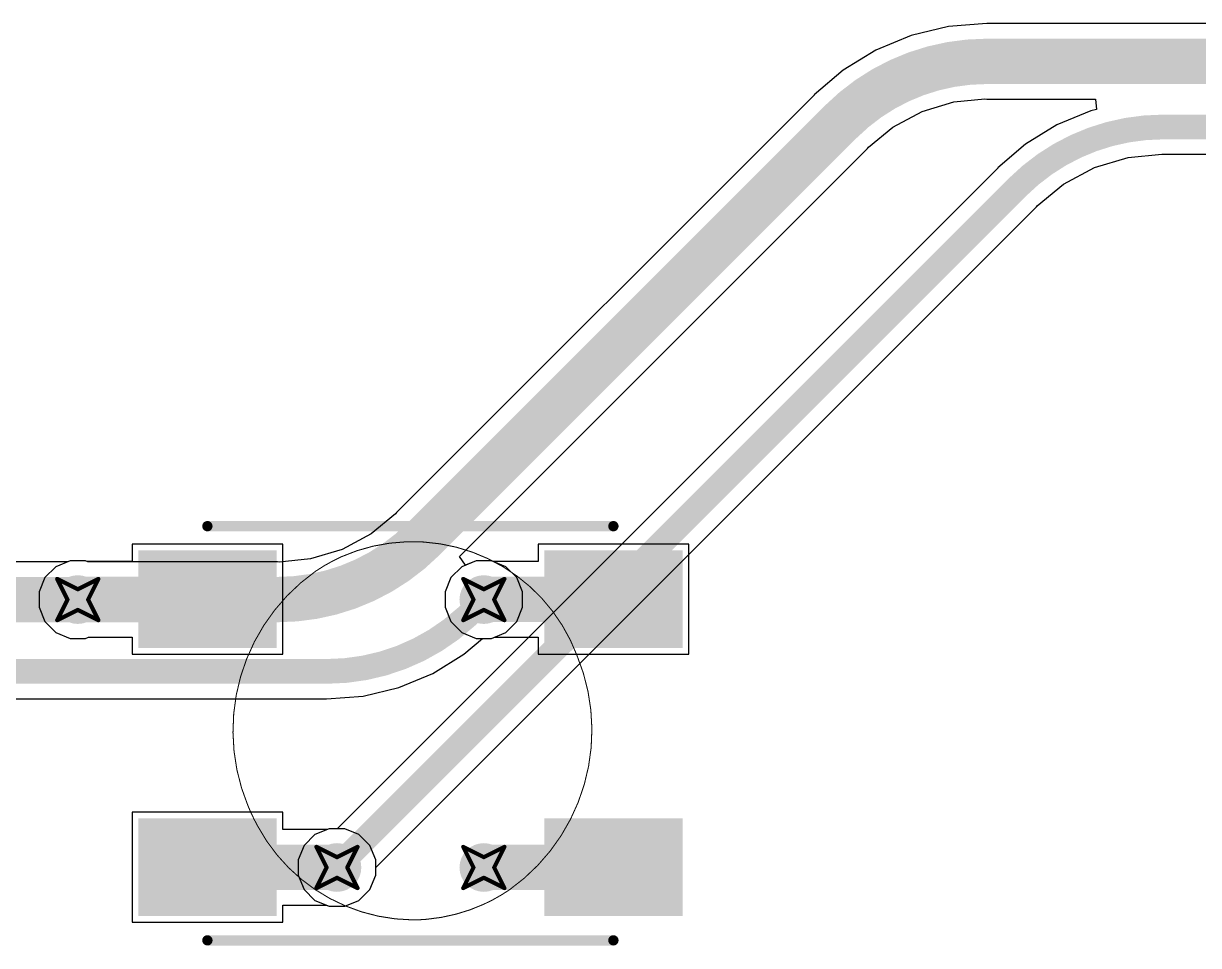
# Model space of a CAD drawing. Header units: inches. Extents: x -11 to 1110, y -7 to 455.
# Drawn here: x 404.86 to 419.33, y 213.34 to 224.7 of the extents above; entities that cross this region are included whole.
import ezdxf

# ---------------------------------------------------------------- set-up
doc = ezdxf.new("R2010")
doc.units = ezdxf.units.IN
for name, color, linetype in [('Bottom Layer', 5, 'Continuous'), ('Drill Drawing', 1, 'Continuous'), ('Mechanical 7', 56, 'Continuous'), ('Top Layer', 1, 'Continuous'), ('Top Overlay', 2, 'Continuous'), ('Top Paste', 8, 'Continuous'), ('Top Solder', 216, 'Continuous'), ('Via Holes', 16, 'Continuous')]:
    doc.layers.add(name, color=color, linetype=linetype)

msp = doc.modelspace()

# ---------------------------------------------------------------- hatches: boundary and pattern name
at = {"layer": 'Bottom Layer'}
h = msp.add_hatch(color=5, dxfattribs=at)
edge = h.paths.add_edge_path()
edge.add_arc((405.53316912, 217.6040098), 0.2999994, 0, 360)
h = msp.add_hatch(color=5, dxfattribs=at)
edge = h.paths.add_edge_path()
edge.add_arc((410.5331692799999, 217.6040098), 0.2999994, 0, 360)
h = msp.add_hatch(color=5, dxfattribs=at)
edge = h.paths.add_edge_path()
edge.add_arc((408.7244302, 214.30400878), 0.2999994, 0, 360)
h = msp.add_hatch(color=5, dxfattribs=at)
edge = h.paths.add_edge_path()
edge.add_arc((410.5331692799999, 214.30400878), 0.2999994, 0, 360)
at = {"layer": 'Top Layer'}
for points in [[(406.37879989, 218.1073997), (407.87879943, 218.1073997), (407.87879943, 217.1074017), (406.37879989, 217.1074017)], [(412.87879959, 217.1074017), (411.37880005, 217.1074017), (411.37880005, 218.1073997), (412.87879959, 218.1073997)], [(406.37879989, 214.80739868), (407.87879943, 214.80739868), (407.87879943, 213.80740068), (406.37879989, 213.80740068)], [(411.37880005, 214.80739868), (412.87879959, 214.80739868), (412.87879959, 213.80740068), (411.37880005, 213.80740068)]]:
    msp.add_hatch(color=1, dxfattribs=at).paths.add_polyline_path(points)
h = msp.add_hatch(color=1, dxfattribs=at)
edge = h.paths.add_edge_path()
edge.add_arc((405.53316912, 217.6040098), 0.2999994, 0, 360)
h = msp.add_hatch(color=1, dxfattribs=at)
edge = h.paths.add_edge_path()
edge.add_arc((410.5331692799999, 217.6040098), 0.2999994, 0, 360)
h = msp.add_hatch(color=1, dxfattribs=at)
edge = h.paths.add_edge_path()
edge.add_arc((408.7244302, 214.30400878), 0.2999994, 0, 360)
h = msp.add_hatch(color=1, dxfattribs=at)
edge = h.paths.add_edge_path()
edge.add_arc((410.5331692799999, 214.30400878), 0.2999994, 0, 360)
at = {"layer": 'Top Paste'}
for points in [[(406.37879989, 218.1073997), (407.87879943, 218.1073997), (407.87879943, 217.1074017), (406.37879989, 217.1074017)], [(412.87879959, 217.1074017), (411.37880005, 217.1074017), (411.37880005, 218.1073997), (412.87879959, 218.1073997)], [(406.37879989, 214.80739868), (407.87879943, 214.80739868), (407.87879943, 213.80740068), (406.37879989, 213.80740068)], [(411.37880005, 214.80739868), (412.87879959, 214.80739868), (412.87879959, 213.80740068), (411.37880005, 213.80740068)]]:
    msp.add_hatch(color=8, dxfattribs=at).paths.add_polyline_path(points)
at = {"layer": 'Top Solder'}
for points in [[(406.27719989, 218.2089997), (407.98039943, 218.2089997), (407.98039943, 217.0058017), (406.27719989, 217.0058017)], [(412.98039959, 217.0058017), (411.27720005, 217.0058017), (411.27720005, 218.2089997), (412.98039959, 218.2089997)], [(406.27719989, 214.90899868), (407.98039943, 214.90899868), (407.98039943, 213.70580068), (406.27719989, 213.70580068)], [(411.27720005, 214.90899868), (412.98039959, 214.90899868), (412.98039959, 213.70580068), (411.27720005, 213.70580068)]]:
    msp.add_hatch(color=216, dxfattribs=at).paths.add_polyline_path(points)
at = {"layer": 'Via Holes'}
h = msp.add_hatch(color=7, dxfattribs=at)
edge = h.paths.add_edge_path()
edge.add_arc((405.53316912, 217.6040098), 0.1499997, 0, 360)
h = msp.add_hatch(color=7, dxfattribs=at)
edge = h.paths.add_edge_path()
edge.add_arc((410.5331692799999, 217.6040098), 0.1499997, 0, 360)
h = msp.add_hatch(color=7, dxfattribs=at)
edge = h.paths.add_edge_path()
edge.add_arc((408.7244302, 214.30400878), 0.1499997, 0, 360)
h = msp.add_hatch(color=7, dxfattribs=at)
edge = h.paths.add_edge_path()
edge.add_arc((410.5331692799999, 214.30400878), 0.1499997, 0, 360)

# ---------------------------------------------------------------- linework, layer by layer
at = {"layer": 'Bottom Layer'}
for p, q in [((416.25499934, 224.66286284), (415.79626264, 224.55273098)), ((416.72531336, 224.69987826), (416.25499934, 224.66286284)), ((416.72531336, 224.69956584), (416.72531336, 224.69987826)), ((421.81841976, 224.69956584), (416.72531336, 224.69956584)), ((415.79626264, 224.55273098), (415.36040626, 224.37219286)), ((415.36040626, 224.37219286), (414.95815662, 224.12569348)), ((414.95815662, 224.12569348), (414.59941972, 223.81930344)), ((414.5996407, 223.81908246), (409.45813714, 218.6775789)), ((414.59941972, 223.81930344), (414.5996407, 223.81908246)), ((415.92928752, 223.6151865), (416.3195026399999, 223.73355558)), ((416.3195026399999, 223.73355558), (416.70422628, 223.7714473)), ((416.70422628, 223.7714473), (416.72531336, 223.76725376)), ((416.72531336, 223.76725376), (418.06400004, 223.76725376)), ((418.06400004, 223.76725376), (418.07903176, 223.64025376)), ((415.56966416, 223.42296184), (415.92928752, 223.6151865)), ((418.00784064, 223.6231621), (417.59045006, 223.45027446)), ((418.07903176, 223.64025376), (418.00784064, 223.6231621)), ((415.2708280799999, 223.17771214), (415.56966416, 223.42296184)), ((417.59045006, 223.45027446), (417.20524636, 223.21421956)), ((410.23359406, 218.1345523), (415.258885, 223.1598407)), ((415.258885, 223.1598407), (415.2708280799999, 223.17771214)), ((417.20524636, 223.21421956), (416.86171136, 222.92081146)), ((418.05266148, 222.9246748), (418.4668161, 223.05030828)), ((418.4668161, 223.05030828), (418.88273094, 223.09127086)), ((418.88273094, 223.09127086), (418.8975239, 223.08832954)), ((418.8975239, 223.08832954), (425.08105484, 223.08832954)), ((416.86341062, 222.9191122), (408.7261066, 214.78180818)), ((416.86171136, 222.92081146), (416.86341062, 222.9191122)), ((417.67097568, 222.72065946), (418.05266148, 222.9246748)), ((417.34791308, 222.45553172), (417.67097568, 222.72065946)), ((409.2022296, 214.30568518), (417.3395336199999, 222.4429892)), ((417.3395336199999, 222.4429892), (417.34791308, 222.45553172)), ((409.4461966, 218.65971), (409.14735544, 218.41445776)), ((409.45813714, 218.6775789), (409.4461966, 218.65971)), ((409.14735544, 218.41445776), (408.78773208, 218.2222331)), ((408.78773208, 218.2222331), (408.39751696, 218.10386402)), ((405.41001976, 218.07016584), (402.24731336, 218.07016584)), ((405.43812994, 218.0818092), (405.41001976, 218.07016584)), ((405.6282083, 218.0818092), (405.43812994, 218.0818092)), ((405.65631848, 218.07016584), (405.6282083, 218.0818092)), ((407.9917062399999, 218.07016584), (405.65631848, 218.07016584)), ((408.01279332, 218.0659723), (407.9917062399999, 218.07016584)), ((408.39751696, 218.10386402), (408.01279332, 218.0659723)), ((410.30553448, 218.02688678), (410.23359406, 218.1345523)), ((410.4381301, 218.0818092), (410.30553448, 218.02688678)), ((410.62820846, 218.0818092), (410.4381301, 218.0818092)), ((410.8038215199999, 218.00906868), (410.62820846, 218.0818092)), ((410.93822816, 217.87466204), (410.8038215199999, 218.00906868)), ((411.01096868, 217.69904898), (410.93822816, 217.87466204)), ((411.01096868, 217.50897062), (411.01096868, 217.69904898)), ((410.93822816, 217.33335756), (411.01096868, 217.50897062)), ((410.8038215199999, 217.19895092), (410.93822816, 217.33335756)), ((410.62820846, 217.1262104), (410.8038215199999, 217.19895092)), ((410.2887323799999, 216.93017828), (410.5182544, 217.1262104)), ((410.5182544, 217.1262104), (410.62820846, 217.1262104)), ((409.90352868, 216.69412338), (410.2887323799999, 216.93017828)), ((409.4861381, 216.52123574), (409.90352868, 216.69412338)), ((409.04684256, 216.41576986), (409.4861381, 216.52123574)), ((404.5211239, 216.38272954), (408.59645484, 216.38272954)), ((408.59645484, 216.38032416), (409.04684256, 216.41576986)), ((408.59645484, 216.38272954), (408.59645484, 216.38032416)), ((408.62939102, 214.78180818), (408.45377796, 214.70906766)), ((408.7261066, 214.78180818), (408.62939102, 214.78180818)), ((408.45377796, 214.70906766), (408.31937132, 214.57466102)), ((408.31937132, 214.57466102), (408.2466308, 214.39904796)), ((408.2466308, 214.39904796), (408.2466308, 214.2089696)), ((409.2022296, 214.2089696), (409.2022296, 214.30568518)), ((408.2466308, 214.2089696), (408.31937132, 214.03335654)), ((409.1294890799999, 214.03335654), (409.2022296, 214.2089696)), ((408.31937132, 214.03335654), (408.45377796, 213.8989499)), ((408.9950824399999, 213.8989499), (409.1294890799999, 214.03335654)), ((408.45377796, 213.8989499), (408.62939102, 213.82620938)), ((408.81946938, 213.82620938), (408.9950824399999, 213.8989499)), ((408.62939102, 213.82620938), (408.81946938, 213.82620938))]:
    msp.add_line(p, q, dxfattribs=at)
for points in [[(414.92926158, 223.48946158, 0.5588, 0.5588, -0.198912367379658), (416.72531336, 224.2334098, 0.5588, 0.5588, 0)], [(416.72531336, 224.2334098, 0.5588, 0.5588, 0), (421.94156912, 224.2334098, 0.5588, 0.5588, 0)], [(409.78775802, 218.34795802, 0.5588, 0.5588, 0), (414.92926158, 223.48946158, 0.5588, 0.5588, 0)], [(417.10147212, 222.6810507, 0.3048, 0.3048, -0.198912367379658), (418.8975239, 223.42499892, 0.3048, 0.3048, 0)], [(418.8975239, 223.42499892, 0.3048, 0.3048, 0), (425.08105484, 223.42499892, 0.3048, 0.3048, 0)], [(408.7244302, 214.30400878, 0.3048, 0.3048, 0), (417.10147212, 222.6810507, 0.3048, 0.3048, 0)], [(409.78775802, 218.34795802, 0.5588, 0.5588, -0.198912367379658), (407.9917062399999, 217.6040098, 0.5588, 0.5588, 0)], [(402.24731336, 217.6040098, 0.5588, 0.5588, 0), (405.53316912, 217.6040098, 0.5588, 0.5588, 0)], [(405.53316912, 217.6040098, 0.5588, 0.5588, 0), (407.9917062399999, 217.6040098, 0.5588, 0.5588, 0)], [(410.5314725599999, 217.60570398, 0.5588, 0.5588, 0), (410.5331692799999, 217.6074007, 0.5588, 0.5588, 0)], [(410.3925066199999, 217.46334714, 0.3048, 0.3048, 0), (410.5331692799999, 217.6040098, 0.3048, 0.3048, 0)], [(410.3128014199999, 217.38703284, 0.3048, 0.3048, -0.1876447272259616), (408.59645484, 216.71939892, 0.3048, 0.3048, 0)], [(410.3925066199999, 217.46334714, 0.3048, 0.3048, -0.01086220972971262), (410.3128014199999, 217.38703284, 0.3048, 0.3048, 0)], [(404.5211239, 216.71939892, 0.3048, 0.3048, 0), (408.59645484, 216.71939892, 0.3048, 0.3048, 0)]]:
    msp.add_lwpolyline(points, format="xyseb", dxfattribs=at)
for points in [[(416.5856133599999, 224.2334098, 0.2794, 0.2794, 1), (416.86501336, 224.2334098, 0.2794, 0.2794, 1)], [(416.5856133599999, 224.2334098, 0.2794, 0.2794, 1), (416.86501336, 224.2334098, 0.2794, 0.2794, 1)], [(414.7895615799999, 223.48946158, 0.2794, 0.2794, 1), (415.06896158, 223.48946158, 0.2794, 0.2794, 1)], [(414.7895615799999, 223.48946158, 0.2794, 0.2794, 1), (415.06896158, 223.48946158, 0.2794, 0.2794, 1)], [(418.8213239, 223.42499892, 0.1524, 0.1524, 1), (418.9737239, 223.42499892, 0.1524, 0.1524, 1)], [(418.8213239, 223.42499892, 0.1524, 0.1524, 1), (418.9737239, 223.42499892, 0.1524, 0.1524, 1)], [(417.02527212, 222.6810507, 0.1524, 0.1524, 1), (417.17767212, 222.6810507, 0.1524, 0.1524, 1)], [(417.02527212, 222.6810507, 0.1524, 0.1524, 1), (417.17767212, 222.6810507, 0.1524, 0.1524, 1)], [(409.64805802, 218.34795802, 0.2794, 0.2794, 1), (409.92745802, 218.34795802, 0.2794, 0.2794, 1)], [(409.64805802, 218.34795802, 0.2794, 0.2794, 1), (409.92745802, 218.34795802, 0.2794, 0.2794, 1)], [(405.39346912, 217.6040098, 0.2794, 0.2794, 1), (405.67286912, 217.6040098, 0.2794, 0.2794, 1)], [(405.39346912, 217.6040098, 0.2794, 0.2794, 1), (405.67286912, 217.6040098, 0.2794, 0.2794, 1)], [(407.85200624, 217.6040098, 0.2794, 0.2794, 1), (408.13140624, 217.6040098, 0.2794, 0.2794, 1)], [(407.85200624, 217.6040098, 0.2794, 0.2794, 1), (408.13140624, 217.6040098, 0.2794, 0.2794, 1)], [(410.39177256, 217.60570398, 0.2794, 0.2794, 1), (410.67117256, 217.60570398, 0.2794, 0.2794, 1)], [(410.39346928, 217.6074007, 0.2794, 0.2794, 1), (410.67286928, 217.6074007, 0.2794, 0.2794, 1)], [(410.45696928, 217.6040098, 0.1524, 0.1524, 1), (410.60936928, 217.6040098, 0.1524, 0.1524, 1)], [(410.2366014199999, 217.38703284, 0.1524, 0.1524, 1), (410.3890014199999, 217.38703284, 0.1524, 0.1524, 1)], [(410.2366014199999, 217.38703284, 0.1524, 0.1524, 1), (410.3890014199999, 217.38703284, 0.1524, 0.1524, 1)], [(410.31630662, 217.46334714, 0.1524, 0.1524, 1), (410.4687066199999, 217.46334714, 0.1524, 0.1524, 1)], [(410.31630662, 217.46334714, 0.1524, 0.1524, 1), (410.4687066199999, 217.46334714, 0.1524, 0.1524, 1)], [(408.52025484, 216.71939892, 0.1524, 0.1524, 1), (408.67265484, 216.71939892, 0.1524, 0.1524, 1)], [(408.52025484, 216.71939892, 0.1524, 0.1524, 1), (408.67265484, 216.71939892, 0.1524, 0.1524, 1)], [(408.6482301999999, 214.30400878, 0.1524, 0.1524, 1), (408.8006301999999, 214.30400878, 0.1524, 0.1524, 1)]]:
    msp.add_lwpolyline(points, format="xyseb", close=True, dxfattribs=at)
at = {"layer": 'Drill Drawing'}
for points in [[(405.2791691199999, 217.8580098, 0.0508, 0.0508, 0), (405.53316912, 217.7310098, 0.0508, 0.0508, 0)], [(405.2791691199999, 217.8580098, 0.0508, 0.0508, 0), (405.40616912, 217.6040098, 0.0508, 0.0508, 0)], [(405.53316912, 217.7310098, 0.0508, 0.0508, 0), (405.78716912, 217.8580098, 0.0508, 0.0508, 0)], [(405.66016912, 217.6040098, 0.0508, 0.0508, 0), (405.78716912, 217.8580098, 0.0508, 0.0508, 0)], [(410.27916928, 217.8580098, 0.0508, 0.0508, 0), (410.5331692799999, 217.7310098, 0.0508, 0.0508, 0)], [(410.27916928, 217.8580098, 0.0508, 0.0508, 0), (410.40616928, 217.6040098, 0.0508, 0.0508, 0)], [(410.5331692799999, 217.7310098, 0.0508, 0.0508, 0), (410.78716928, 217.8580098, 0.0508, 0.0508, 0)], [(410.66016928, 217.6040098, 0.0508, 0.0508, 0), (410.78716928, 217.8580098, 0.0508, 0.0508, 0)], [(405.2791691199999, 217.3500098, 0.0508, 0.0508, 0), (405.40616912, 217.6040098, 0.0508, 0.0508, 0)], [(405.66016912, 217.6040098, 0.0508, 0.0508, 0), (405.78716912, 217.3500098, 0.0508, 0.0508, 0)], [(410.27916928, 217.3500098, 0.0508, 0.0508, 0), (410.40616928, 217.6040098, 0.0508, 0.0508, 0)], [(410.66016928, 217.6040098, 0.0508, 0.0508, 0), (410.78716928, 217.3500098, 0.0508, 0.0508, 0)], [(405.2791691199999, 217.3500098, 0.0508, 0.0508, 0), (405.53316912, 217.4770098, 0.0508, 0.0508, 0)], [(405.53316912, 217.4770098, 0.0508, 0.0508, 0), (405.78716912, 217.3500098, 0.0508, 0.0508, 0)], [(410.27916928, 217.3500098, 0.0508, 0.0508, 0), (410.5331692799999, 217.4770098, 0.0508, 0.0508, 0)], [(410.5331692799999, 217.4770098, 0.0508, 0.0508, 0), (410.78716928, 217.3500098, 0.0508, 0.0508, 0)], [(408.4704302, 214.55800878, 0.0508, 0.0508, 0), (408.7244302, 214.43100878, 0.0508, 0.0508, 0)], [(408.4704302, 214.55800878, 0.0508, 0.0508, 0), (408.5974302, 214.30400878, 0.0508, 0.0508, 0)], [(408.7244302, 214.43100878, 0.0508, 0.0508, 0), (408.9784302, 214.55800878, 0.0508, 0.0508, 0)], [(408.8514302, 214.30400878, 0.0508, 0.0508, 0), (408.9784302, 214.55800878, 0.0508, 0.0508, 0)], [(410.27916928, 214.55800878, 0.0508, 0.0508, 0), (410.5331692799999, 214.43100878, 0.0508, 0.0508, 0)], [(410.27916928, 214.55800878, 0.0508, 0.0508, 0), (410.40616928, 214.30400878, 0.0508, 0.0508, 0)], [(410.5331692799999, 214.43100878, 0.0508, 0.0508, 0), (410.78716928, 214.55800878, 0.0508, 0.0508, 0)], [(410.66016928, 214.30400878, 0.0508, 0.0508, 0), (410.78716928, 214.55800878, 0.0508, 0.0508, 0)], [(408.4704302, 214.05000878, 0.0508, 0.0508, 0), (408.5974302, 214.30400878, 0.0508, 0.0508, 0)], [(408.8514302, 214.30400878, 0.0508, 0.0508, 0), (408.9784302, 214.05000878, 0.0508, 0.0508, 0)], [(410.27916928, 214.05000878, 0.0508, 0.0508, 0), (410.40616928, 214.30400878, 0.0508, 0.0508, 0)], [(410.66016928, 214.30400878, 0.0508, 0.0508, 0), (410.78716928, 214.05000878, 0.0508, 0.0508, 0)], [(408.4704302, 214.05000878, 0.0508, 0.0508, 0), (408.7244302, 214.17700878, 0.0508, 0.0508, 0)], [(408.7244302, 214.17700878, 0.0508, 0.0508, 0), (408.9784302, 214.05000878, 0.0508, 0.0508, 0)], [(410.27916928, 214.05000878, 0.0508, 0.0508, 0), (410.5331692799999, 214.17700878, 0.0508, 0.0508, 0)], [(410.5331692799999, 214.17700878, 0.0508, 0.0508, 0), (410.78716928, 214.05000878, 0.0508, 0.0508, 0)]]:
    msp.add_lwpolyline(points, format="xyseb", dxfattribs=at)
for points in [[(405.26646912, 217.8580098, 0.0254, 0.0254, 1), (405.29186912, 217.8580098, 0.0254, 0.0254, 1)], [(405.26646912, 217.8580098, 0.0254, 0.0254, 1), (405.29186912, 217.8580098, 0.0254, 0.0254, 1)], [(405.77446912, 217.8580098, 0.0254, 0.0254, 1), (405.79986912, 217.8580098, 0.0254, 0.0254, 1)], [(405.77446912, 217.8580098, 0.0254, 0.0254, 1), (405.79986912, 217.8580098, 0.0254, 0.0254, 1)], [(410.26646928, 217.8580098, 0.0254, 0.0254, 1), (410.29186928, 217.8580098, 0.0254, 0.0254, 1)], [(410.26646928, 217.8580098, 0.0254, 0.0254, 1), (410.29186928, 217.8580098, 0.0254, 0.0254, 1)], [(410.77446928, 217.8580098, 0.0254, 0.0254, 1), (410.7998692799999, 217.8580098, 0.0254, 0.0254, 1)], [(410.77446928, 217.8580098, 0.0254, 0.0254, 1), (410.7998692799999, 217.8580098, 0.0254, 0.0254, 1)], [(405.39346912, 217.6040098, 0.0254, 0.0254, 1), (405.41886912, 217.6040098, 0.0254, 0.0254, 1)], [(405.39346912, 217.6040098, 0.0254, 0.0254, 1), (405.41886912, 217.6040098, 0.0254, 0.0254, 1)], [(405.52046912, 217.7310098, 0.0254, 0.0254, 1), (405.54586912, 217.7310098, 0.0254, 0.0254, 1)], [(405.52046912, 217.7310098, 0.0254, 0.0254, 1), (405.54586912, 217.7310098, 0.0254, 0.0254, 1)], [(405.64746912, 217.6040098, 0.0254, 0.0254, 1), (405.67286912, 217.6040098, 0.0254, 0.0254, 1)], [(405.64746912, 217.6040098, 0.0254, 0.0254, 1), (405.67286912, 217.6040098, 0.0254, 0.0254, 1)], [(410.39346928, 217.6040098, 0.0254, 0.0254, 1), (410.4188692799999, 217.6040098, 0.0254, 0.0254, 1)], [(410.39346928, 217.6040098, 0.0254, 0.0254, 1), (410.4188692799999, 217.6040098, 0.0254, 0.0254, 1)], [(410.52046928, 217.7310098, 0.0254, 0.0254, 1), (410.54586928, 217.7310098, 0.0254, 0.0254, 1)], [(410.52046928, 217.7310098, 0.0254, 0.0254, 1), (410.54586928, 217.7310098, 0.0254, 0.0254, 1)], [(410.6474692799999, 217.6040098, 0.0254, 0.0254, 1), (410.67286928, 217.6040098, 0.0254, 0.0254, 1)], [(410.6474692799999, 217.6040098, 0.0254, 0.0254, 1), (410.67286928, 217.6040098, 0.0254, 0.0254, 1)], [(405.52046912, 217.4770098, 0.0254, 0.0254, 1), (405.54586912, 217.4770098, 0.0254, 0.0254, 1)], [(405.52046912, 217.4770098, 0.0254, 0.0254, 1), (405.54586912, 217.4770098, 0.0254, 0.0254, 1)], [(410.52046928, 217.4770098, 0.0254, 0.0254, 1), (410.54586928, 217.4770098, 0.0254, 0.0254, 1)], [(410.52046928, 217.4770098, 0.0254, 0.0254, 1), (410.54586928, 217.4770098, 0.0254, 0.0254, 1)], [(405.26646912, 217.3500098, 0.0254, 0.0254, 1), (405.29186912, 217.3500098, 0.0254, 0.0254, 1)], [(405.26646912, 217.3500098, 0.0254, 0.0254, 1), (405.29186912, 217.3500098, 0.0254, 0.0254, 1)], [(405.77446912, 217.3500098, 0.0254, 0.0254, 1), (405.79986912, 217.3500098, 0.0254, 0.0254, 1)], [(405.77446912, 217.3500098, 0.0254, 0.0254, 1), (405.79986912, 217.3500098, 0.0254, 0.0254, 1)], [(410.26646928, 217.3500098, 0.0254, 0.0254, 1), (410.29186928, 217.3500098, 0.0254, 0.0254, 1)], [(410.26646928, 217.3500098, 0.0254, 0.0254, 1), (410.29186928, 217.3500098, 0.0254, 0.0254, 1)], [(410.77446928, 217.3500098, 0.0254, 0.0254, 1), (410.7998692799999, 217.3500098, 0.0254, 0.0254, 1)], [(410.77446928, 217.3500098, 0.0254, 0.0254, 1), (410.7998692799999, 217.3500098, 0.0254, 0.0254, 1)], [(408.4577302, 214.55800878, 0.0254, 0.0254, 1), (408.4831301999999, 214.55800878, 0.0254, 0.0254, 1)], [(408.4577302, 214.55800878, 0.0254, 0.0254, 1), (408.4831301999999, 214.55800878, 0.0254, 0.0254, 1)], [(408.9657301999999, 214.55800878, 0.0254, 0.0254, 1), (408.9911302, 214.55800878, 0.0254, 0.0254, 1)], [(408.9657301999999, 214.55800878, 0.0254, 0.0254, 1), (408.9911302, 214.55800878, 0.0254, 0.0254, 1)], [(410.26646928, 214.55800878, 0.0254, 0.0254, 1), (410.29186928, 214.55800878, 0.0254, 0.0254, 1)], [(410.26646928, 214.55800878, 0.0254, 0.0254, 1), (410.29186928, 214.55800878, 0.0254, 0.0254, 1)], [(410.77446928, 214.55800878, 0.0254, 0.0254, 1), (410.7998692799999, 214.55800878, 0.0254, 0.0254, 1)], [(410.77446928, 214.55800878, 0.0254, 0.0254, 1), (410.7998692799999, 214.55800878, 0.0254, 0.0254, 1)], [(408.7117302, 214.43100878, 0.0254, 0.0254, 1), (408.7371302, 214.43100878, 0.0254, 0.0254, 1)], [(408.7117302, 214.43100878, 0.0254, 0.0254, 1), (408.7371302, 214.43100878, 0.0254, 0.0254, 1)], [(410.52046928, 214.43100878, 0.0254, 0.0254, 1), (410.54586928, 214.43100878, 0.0254, 0.0254, 1)], [(410.52046928, 214.43100878, 0.0254, 0.0254, 1), (410.54586928, 214.43100878, 0.0254, 0.0254, 1)], [(408.5847302, 214.30400878, 0.0254, 0.0254, 1), (408.6101302, 214.30400878, 0.0254, 0.0254, 1)], [(408.5847302, 214.30400878, 0.0254, 0.0254, 1), (408.6101302, 214.30400878, 0.0254, 0.0254, 1)], [(408.8387301999999, 214.30400878, 0.0254, 0.0254, 1), (408.8641302, 214.30400878, 0.0254, 0.0254, 1)], [(408.8387301999999, 214.30400878, 0.0254, 0.0254, 1), (408.8641302, 214.30400878, 0.0254, 0.0254, 1)], [(410.39346928, 214.30400878, 0.0254, 0.0254, 1), (410.4188692799999, 214.30400878, 0.0254, 0.0254, 1)], [(410.39346928, 214.30400878, 0.0254, 0.0254, 1), (410.4188692799999, 214.30400878, 0.0254, 0.0254, 1)], [(410.6474692799999, 214.30400878, 0.0254, 0.0254, 1), (410.67286928, 214.30400878, 0.0254, 0.0254, 1)], [(410.6474692799999, 214.30400878, 0.0254, 0.0254, 1), (410.67286928, 214.30400878, 0.0254, 0.0254, 1)], [(408.7117302, 214.17700878, 0.0254, 0.0254, 1), (408.7371302, 214.17700878, 0.0254, 0.0254, 1)], [(408.7117302, 214.17700878, 0.0254, 0.0254, 1), (408.7371302, 214.17700878, 0.0254, 0.0254, 1)], [(410.52046928, 214.17700878, 0.0254, 0.0254, 1), (410.54586928, 214.17700878, 0.0254, 0.0254, 1)], [(410.52046928, 214.17700878, 0.0254, 0.0254, 1), (410.54586928, 214.17700878, 0.0254, 0.0254, 1)], [(408.4577302, 214.05000878, 0.0254, 0.0254, 1), (408.4831301999999, 214.05000878, 0.0254, 0.0254, 1)], [(408.4577302, 214.05000878, 0.0254, 0.0254, 1), (408.4831301999999, 214.05000878, 0.0254, 0.0254, 1)], [(408.9657301999999, 214.05000878, 0.0254, 0.0254, 1), (408.9911302, 214.05000878, 0.0254, 0.0254, 1)], [(408.9657301999999, 214.05000878, 0.0254, 0.0254, 1), (408.9911302, 214.05000878, 0.0254, 0.0254, 1)], [(410.26646928, 214.05000878, 0.0254, 0.0254, 1), (410.29186928, 214.05000878, 0.0254, 0.0254, 1)], [(410.26646928, 214.05000878, 0.0254, 0.0254, 1), (410.29186928, 214.05000878, 0.0254, 0.0254, 1)], [(410.77446928, 214.05000878, 0.0254, 0.0254, 1), (410.7998692799999, 214.05000878, 0.0254, 0.0254, 1)], [(410.77446928, 214.05000878, 0.0254, 0.0254, 1), (410.7998692799999, 214.05000878, 0.0254, 0.0254, 1)]]:
    msp.add_lwpolyline(points, format="xyseb", close=True, dxfattribs=at)
at = {"layer": 'Mechanical 7'}
for points in [[(408.77811056, 218.13106996, 0.0127, 0.0127, -0.4313605429638449), (411.68004532, 216.9164572, 0.0127, 0.0127, 0)], [(408.46108808, 217.95289658, 0.0127, 0.0127, -0.0415790955923489), (408.77811056, 218.13106742, 0.0127, 0.0127, 0)], [(407.6283973399999, 215.06473878, 0.0127, 0.0127, -0.3509115129082088), (408.46108808, 217.95289658, 0.0127, 0.0127, 0)], [(411.68004532, 216.9164572, 0.0127, 0.0127, -0.3505838939172208), (410.84734188, 214.02838322, 0.0127, 0.0127, 0)], [(407.7495909, 214.8116481, 0.0127, 0.0127, -0.02929391645878708), (407.6283948, 215.06473624, 0.0127, 0.0127, 0)], [(409.65544942, 213.65855668, 0.0127, 0.0127, -0.2729618292962153), (407.7495909, 214.8116481, 0.0127, 0.0127, 0)], [(410.84734188, 214.02838068, 0.0127, 0.0127, -0.04168003902129409), (410.53032956, 213.85012602, 0.0127, 0.0127, 0)], [(410.53032956, 213.85012856, 0.0127, 0.0127, -0.08422687063079844), (409.83100406, 213.66615382, 0.0127, 0.0127, 0)], [(409.83100152, 213.66615382, 0.0127, 0.0127, -0.02156200641487367), (409.65544688, 213.65855922, 0.0127, 0.0127, 0)]]:
    msp.add_lwpolyline(points, format="xyseb", dxfattribs=at)
for points in [[(408.77493556, 218.13106996, 0.00635, 0.00635, 1), (408.78128556, 218.13106996, 0.00635, 0.00635, 1)], [(408.77493556, 218.13106742, 0.00635, 0.00635, 1), (408.78128556, 218.13106742, 0.00635, 0.00635, 1)], [(408.45791308, 217.95289658, 0.00635, 0.00635, 1), (408.46426308, 217.95289658, 0.00635, 0.00635, 1)], [(408.45791308, 217.95289658, 0.00635, 0.00635, 1), (408.46426308, 217.95289658, 0.00635, 0.00635, 1)], [(411.67687032, 216.9164572, 0.00635, 0.00635, 1), (411.68322032, 216.9164572, 0.00635, 0.00635, 1)], [(411.67687032, 216.9164572, 0.00635, 0.00635, 1), (411.68322032, 216.9164572, 0.00635, 0.00635, 1)], [(407.6252198, 215.06473624, 0.00635, 0.00635, 1), (407.6315698, 215.06473624, 0.00635, 0.00635, 1)], [(407.62522234, 215.06473878, 0.00635, 0.00635, 1), (407.6315723399999, 215.06473878, 0.00635, 0.00635, 1)], [(407.7464159, 214.8116481, 0.00635, 0.00635, 1), (407.7527658999999, 214.8116481, 0.00635, 0.00635, 1)], [(407.7464159, 214.8116481, 0.00635, 0.00635, 1), (407.7527658999999, 214.8116481, 0.00635, 0.00635, 1)], [(410.84416688, 214.02838322, 0.00635, 0.00635, 1), (410.8505168799999, 214.02838322, 0.00635, 0.00635, 1)], [(410.84416688, 214.02838068, 0.00635, 0.00635, 1), (410.8505168799999, 214.02838068, 0.00635, 0.00635, 1)], [(410.5271545599999, 213.85012856, 0.00635, 0.00635, 1), (410.53350456, 213.85012856, 0.00635, 0.00635, 1)], [(410.5271545599999, 213.85012602, 0.00635, 0.00635, 1), (410.53350456, 213.85012602, 0.00635, 0.00635, 1)], [(409.6522718799999, 213.65855922, 0.00635, 0.00635, 1), (409.65862188, 213.65855922, 0.00635, 0.00635, 1)], [(409.65227442, 213.65855668, 0.00635, 0.00635, 1), (409.6586244199999, 213.65855668, 0.00635, 0.00635, 1)], [(409.82782652, 213.66615382, 0.00635, 0.00635, 1), (409.83417652, 213.66615382, 0.00635, 0.00635, 1)], [(409.8278290599999, 213.66615382, 0.00635, 0.00635, 1), (409.83417906, 213.66615382, 0.00635, 0.00635, 1)]]:
    msp.add_lwpolyline(points, format="xyseb", close=True, dxfattribs=at)
at = {"layer": 'Top Layer'}
for p, q in [((408.05659816, 218.2851997), (406.20100116, 218.2851997)), ((406.20100116, 218.2851997), (406.20100116, 218.07355674)), ((408.05659816, 216.9296017), (408.05659816, 218.2851997)), ((413.05659832, 218.2851997), (411.20100132, 218.2851997)), ((411.20100132, 218.2851997), (411.20100132, 218.07355674)), ((413.05659832, 216.9296017), (413.05659832, 218.2851997)), ((405.43812994, 218.0818092), (405.26251688, 218.00906868)), ((405.6282083, 218.0818092), (405.43812994, 218.0818092)), ((405.64813206, 218.07355674), (405.6282083, 218.0818092)), ((406.20100116, 218.07355674), (405.64813206, 218.07355674)), ((410.4381301, 218.0818092), (410.2625170399999, 218.00906868)), ((410.62820846, 218.0818092), (410.4381301, 218.0818092)), ((410.64813222, 218.07355674), (410.62820846, 218.0818092)), ((411.20100132, 218.07355674), (410.64813222, 218.07355674)), ((405.26251688, 218.00906868), (405.12811024, 217.87466204)), ((410.2625170399999, 218.00906868), (410.1281104, 217.87466204)), ((405.12811024, 217.87466204), (405.05536972, 217.69904898)), ((410.1281104, 217.87466204), (410.0553698799999, 217.69904898)), ((405.05536972, 217.69904898), (405.05536972, 217.50897062)), ((410.0553698799999, 217.69904898), (410.0553698799999, 217.50897062)), ((405.05536972, 217.50897062), (405.12811024, 217.33335756)), ((410.0553698799999, 217.50897062), (410.1281104, 217.33335756)), ((405.12811024, 217.33335756), (405.26251688, 217.19895092)), ((410.1281104, 217.33335756), (410.2625170399999, 217.19895092)), ((405.26251688, 217.19895092), (405.43812994, 217.1262104)), ((410.2625170399999, 217.19895092), (410.4381301, 217.1262104)), ((405.43812994, 217.1262104), (405.6282083, 217.1262104)), ((405.6282083, 217.1262104), (405.6645049, 217.14124466)), ((405.6645049, 217.14124466), (406.20100116, 217.14124466)), ((406.20100116, 217.14124466), (406.20100116, 216.9296017)), ((410.4381301, 217.1262104), (410.62820846, 217.1262104)), ((410.62820846, 217.1262104), (410.66450506, 217.14124466)), ((410.66450506, 217.14124466), (411.20100132, 217.14124466)), ((411.20100132, 217.14124466), (411.20100132, 216.9296017)), ((406.20100116, 216.9296017), (408.05659816, 216.9296017)), ((411.20100132, 216.9296017), (413.05659832, 216.9296017)), ((408.05659816, 214.98519868), (406.20100116, 214.98519868)), ((406.20100116, 214.98519868), (406.20100116, 213.62960068)), ((408.05659816, 214.77355572), (408.05659816, 214.98519868)), ((408.60946726, 214.77355572), (408.05659816, 214.77355572)), ((408.62939102, 214.78180818), (408.60946726, 214.77355572)), ((408.81946938, 214.78180818), (408.62939102, 214.78180818)), ((408.9950824399999, 214.70906766), (408.81946938, 214.78180818)), ((409.1294890799999, 214.57466102), (408.9950824399999, 214.70906766)), ((409.2022296, 214.39904796), (409.1294890799999, 214.57466102)), ((409.2022296, 214.2089696), (409.2022296, 214.39904796)), ((409.1294890799999, 214.03335654), (409.2022296, 214.2089696)), ((408.9950824399999, 213.8989499), (409.1294890799999, 214.03335654)), ((408.81946938, 213.82620938), (408.9950824399999, 213.8989499)), ((408.05659816, 213.62960068), (408.05659816, 213.84124364)), ((408.05659816, 213.84124364), (408.5930944199999, 213.84124364)), ((408.5930944199999, 213.84124364), (408.62939102, 213.82620938)), ((408.62939102, 213.82620938), (408.81946938, 213.82620938)), ((406.20100116, 213.62960068), (408.05659816, 213.62960068))]:
    msp.add_line(p, q, dxfattribs=at)
for points in [[(405.53316912, 217.6074007, 0.5588, 0.5588, 0), (407.12879966, 217.6074007, 0.5588, 0.5588, 0)], [(410.5331692799999, 217.6074007, 0.5588, 0.5588, 0), (412.1287998199999, 217.6074007, 0.5588, 0.5588, 0)], [(407.12879966, 214.30739968, 0.5588, 0.5588, 0), (408.7244302, 214.30739968, 0.5588, 0.5588, 0)], [(410.5331692799999, 214.30739968, 0.5588, 0.5588, 0), (412.1287998199999, 214.30739968, 0.5588, 0.5588, 0)]]:
    msp.add_lwpolyline(points, format="xyseb", dxfattribs=at)
for points in [[(405.39346912, 217.6074007, 0.2794, 0.2794, 1), (405.67286912, 217.6074007, 0.2794, 0.2794, 1)], [(406.98909966, 217.6074007, 0.2794, 0.2794, 1), (407.26849966, 217.6074007, 0.2794, 0.2794, 1)], [(410.39346928, 217.6074007, 0.2794, 0.2794, 1), (410.67286928, 217.6074007, 0.2794, 0.2794, 1)], [(411.98909982, 217.6074007, 0.2794, 0.2794, 1), (412.26849982, 217.6074007, 0.2794, 0.2794, 1)], [(406.98909966, 214.30739968, 0.2794, 0.2794, 1), (407.26849966, 214.30739968, 0.2794, 0.2794, 1)], [(408.5847302, 214.30739968, 0.2794, 0.2794, 1), (408.8641302, 214.30739968, 0.2794, 0.2794, 1)], [(410.39346928, 214.30739968, 0.2794, 0.2794, 1), (410.67286928, 214.30739968, 0.2794, 0.2794, 1)], [(411.98909982, 214.30739968, 0.2794, 0.2794, 1), (412.26849982, 214.30739968, 0.2794, 0.2794, 1)]]:
    msp.add_lwpolyline(points, format="xyseb", close=True, dxfattribs=at)
at = {"layer": 'Top Overlay'}
for points in [[(407.12879966, 218.508199, 0.127, 0.127, 0), (412.1287998199999, 218.508199, 0.127, 0.127, 0)], [(406.07279974, 217.76079892, 0.254, 0.254, 0), (406.19979974, 217.63379892, 0.254, 0.254, 0)], [(406.07279974, 217.50679892, 0.254, 0.254, 0), (406.07279974, 217.76079892, 0.254, 0.254, 0)], [(406.07279974, 217.50679892, 0.254, 0.254, 0), (406.19979974, 217.63379892, 0.254, 0.254, 0)], [(407.12879966, 213.40660138, 0.127, 0.127, 0), (412.1287998199999, 213.40660138, 0.127, 0.127, 0)]]:
    msp.add_lwpolyline(points, format="xyseb", dxfattribs=at)
for points in [[(407.09704966, 218.508199, 0.0635, 0.0635, 1), (407.16054966, 218.508199, 0.0635, 0.0635, 1)], [(412.0970498199999, 218.508199, 0.0635, 0.0635, 1), (412.16054982, 218.508199, 0.0635, 0.0635, 1)], [(406.00929974, 217.76079892, 0.127, 0.127, 1), (406.13629974, 217.76079892, 0.127, 0.127, 1)], [(406.00929974, 217.76079892, 0.127, 0.127, 1), (406.13629974, 217.76079892, 0.127, 0.127, 1)], [(406.00929974, 217.50679892, 0.127, 0.127, 1), (406.13629974, 217.50679892, 0.127, 0.127, 1)], [(406.00929974, 217.50679892, 0.127, 0.127, 1), (406.13629974, 217.50679892, 0.127, 0.127, 1)], [(406.13629974, 217.63379892, 0.127, 0.127, 1), (406.26329974, 217.63379892, 0.127, 0.127, 1)], [(406.13629974, 217.63379892, 0.127, 0.127, 1), (406.26329974, 217.63379892, 0.127, 0.127, 1)], [(407.09704966, 213.40660138, 0.0635, 0.0635, 1), (407.16054966, 213.40660138, 0.0635, 0.0635, 1)], [(412.0970498199999, 213.40660138, 0.0635, 0.0635, 1), (412.16054982, 213.40660138, 0.0635, 0.0635, 1)]]:
    msp.add_lwpolyline(points, format="xyseb", close=True, dxfattribs=at)

doc.saveas('drawing.dxf')
